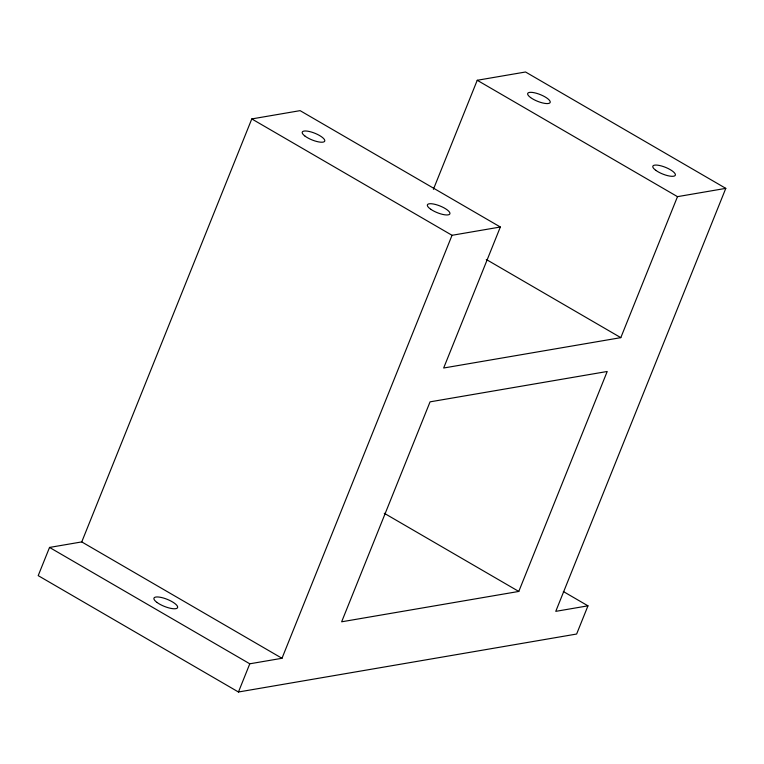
<?xml version="1.0" encoding="UTF-8"?>
<svg xmlns="http://www.w3.org/2000/svg" width="764" height="764" viewBox="0 0 764 764"><rect width="100%" height="100%" fill="white"/><g stroke="black" fill="none" stroke-linecap="round" stroke-linejoin="round"><path stroke-width="1.15" d="M587.965 605.833L555.762 611.353L725.8 188.364L677.487 196.654L620.807 337.65L443.664 368.009L500.344 227.013L452.04 235.293L281.992 658.281L81.748 541.915L49.536 547.435L38.2 575.636L238.454 692.003L576.629 634.034L587.965 605.833L563.326 591.508M81.748 541.915L251.786 118.926L300.099 110.646L500.344 227.013M433.398 189.329L477.233 80.277L525.546 71.997L725.8 188.364M238.454 692.003L249.79 663.801L281.992 658.281M518.785 591.441L607.208 371.485L430.065 401.845L341.642 621.8L518.785 591.441L384.254 513.265M477.233 80.277L677.487 196.654M251.786 118.926L452.04 235.293M486.276 259.464L620.807 337.65M49.536 547.435L249.79 663.801M655.722 170.276A12.1 3.619 21.9 0 0 674.87 175.758A12.1 3.619 21.9 0 0 661.7 166.036A12.1 3.619 21.9 0 0 655.722 170.276M530.569 97.544A12.1 3.619 21.9 0 0 549.708 103.025A12.1 3.619 21.9 0 0 536.538 93.303A12.1 3.619 21.9 0 0 530.569 97.544M305.113 136.183A12.1 3.619 21.9 0 0 324.261 141.674A12.1 3.619 21.9 0 0 311.091 131.952A12.1 3.619 21.9 0 0 305.113 136.183M430.762 209.269A12.1 3.619 21.9 0 0 449.614 214.245A12.1 3.619 21.9 0 0 435.566 204.494A12.1 3.619 21.9 0 0 430.762 209.269M156.954 602.414A12.74 3.81 21.9 0 0 177.105 608.192A12.74 3.81 21.9 0 0 163.238 597.964A12.74 3.81 21.9 0 0 156.954 602.414"/></g></svg>
